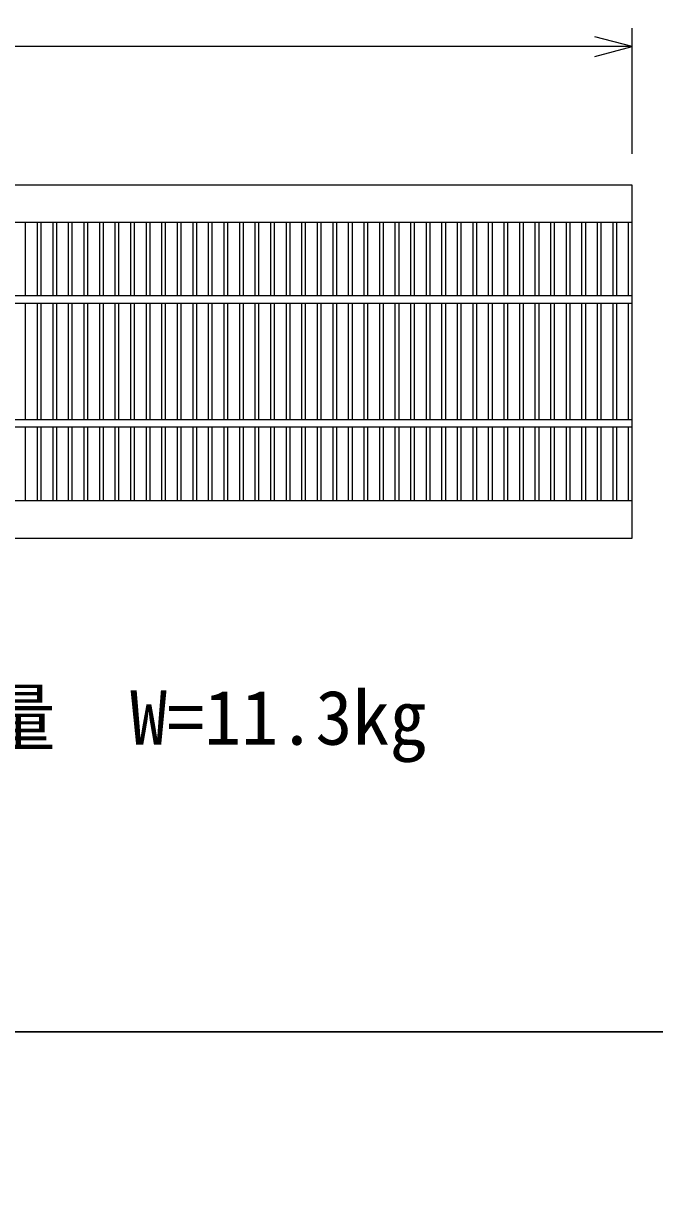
# Model space of a CAD drawing. Units: millimetres, scale not verified. Extents: x -25200 to 25200, y -8910 to 8910.
# Drawn here: x -6373 to -5863, y -1750 to -804 of the extents above; entities that cross this region are included whole.
import ezdxf
from ezdxf.enums import TextEntityAlignment as Align

# ---------------------------------------------------------------- set-up
doc = ezdxf.new("R2010")
doc.units = ezdxf.units.MM
doc.header["$LTSCALE"] = 30
for name, color, linetype, lineweight in [('0-0_DIM', 7, 'Continuous', 25), ('0-2_HATCH', 6, 'Continuous', 25), ('0-6_TXT', 7, 'Continuous', 25)]:
    doc.layers.add(name, color=color, linetype=linetype, lineweight=lineweight)
doc.styles.add('ＭＳ ゴシック', font='')
doc.styles.get('ＭＳ ゴシック').set_extended_font_data('MS Gothic')

msp = doc.modelspace()

# ---------------------------------------------------------------- linework, layer by layer
at = {"layer": '0-0_DIM'}
for p, q in [((-5881.52, -909.78), (-5881.52, -808.19)), ((-5881.52, -823.19), (-6876.52, -823.19))]:
    msp.add_line(p, q, dxfattribs=at)
msp.add_lwpolyline([(-5911.52, -831.23), (-5881.52, -823.19), (-5911.52, -815.16)], dxfattribs=at)
at = {"layer": '0-2_HATCH'}
for p, q in [((-6876.52, -965.01), (-5881.52, -965.01)), ((-6371.24, -965.01), (-6371.24, -1024.51)), ((-6361.68, -965.01), (-6361.68, -1024.51)), ((-6358.68, -965.01), (-6358.68, -1024.51)), ((-6349.13, -965.01), (-6349.13, -1024.51)), ((-6346.13, -965.01), (-6346.13, -1024.51)), ((-6336.57, -965.01), (-6336.57, -1024.51)), ((-6333.57, -965.01), (-6333.57, -1024.51)), ((-6324.01, -965.01), (-6324.01, -1024.51)), ((-6321.01, -965.01), (-6321.01, -1024.51)), ((-6311.46, -965.01), (-6311.46, -1024.51)), ((-6308.46, -965.01), (-6308.46, -1024.51)), ((-6298.9, -965.01), (-6298.9, -1024.51)), ((-6295.9, -965.01), (-6295.9, -1024.51)), ((-6286.34, -965.01), (-6286.34, -1024.51)), ((-6283.34, -965.01), (-6283.34, -1024.51)), ((-6273.79, -965.01), (-6273.79, -1024.51)), ((-6270.79, -965.01), (-6270.79, -1024.51)), ((-6261.23, -965.01), (-6261.23, -1024.51)), ((-6258.23, -965.01), (-6258.23, -1024.51)), ((-6248.67, -965.01), (-6248.67, -1024.51)), ((-6245.67, -965.01), (-6245.67, -1024.51)), ((-6236.11, -965.01), (-6236.11, -1024.51)), ((-6233.11, -965.01), (-6233.11, -1024.51)), ((-6223.56, -965.01), (-6223.56, -1024.51)), ((-6220.56, -965.01), (-6220.56, -1024.51)), ((-6211, -965.01), (-6211, -1024.51)), ((-6208, -965.01), (-6208, -1024.51)), ((-6198.44, -965.01), (-6198.44, -1024.51)), ((-6195.44, -965.01), (-6195.44, -1024.51)), ((-6185.89, -965.01), (-6185.89, -1024.51)), ((-6182.89, -965.01), (-6182.89, -1024.51)), ((-6173.33, -965.01), (-6173.33, -1024.51)), ((-6170.33, -965.01), (-6170.33, -1024.51)), ((-6160.77, -965.01), (-6160.77, -1024.51)), ((-6157.77, -965.01), (-6157.77, -1024.51)), ((-6148.22, -965.01), (-6148.22, -1024.51)), ((-6145.22, -965.01), (-6145.22, -1024.51)), ((-6135.66, -965.01), (-6135.66, -1024.51)), ((-6132.66, -965.01), (-6132.66, -1024.51)), ((-6123.1, -965.01), (-6123.1, -1024.51)), ((-6120.1, -965.01), (-6120.1, -1024.51)), ((-6110.54, -965.01), (-6110.54, -1024.51)), ((-6107.54, -965.01), (-6107.54, -1024.51)), ((-6097.99, -965.01), (-6097.99, -1024.51)), ((-6094.99, -965.01), (-6094.99, -1024.51)), ((-6085.43, -965.01), (-6085.43, -1024.51)), ((-6082.43, -965.01), (-6082.43, -1024.51)), ((-6072.87, -965.01), (-6072.87, -1024.51)), ((-6069.87, -965.01), (-6069.87, -1024.51)), ((-6060.32, -965.01), (-6060.32, -1024.51)), ((-6057.32, -965.01), (-6057.32, -1024.51)), ((-6047.76, -965.01), (-6047.76, -1024.51)), ((-6044.76, -965.01), (-6044.76, -1024.51)), ((-6035.2, -965.01), (-6035.2, -1024.51)), ((-6032.2, -965.01), (-6032.2, -1024.51)), ((-6022.65, -965.01), (-6022.65, -1024.51)), ((-6019.65, -965.01), (-6019.65, -1024.51)), ((-6010.09, -965.01), (-6010.09, -1024.51)), ((-6007.09, -965.01), (-6007.09, -1024.51)), ((-5997.53, -965.01), (-5997.53, -1024.51)), ((-5994.53, -965.01), (-5994.53, -1024.51)), ((-5984.98, -965.01), (-5984.98, -1024.51)), ((-5981.98, -965.01), (-5981.98, -1024.51)), ((-5972.42, -965.01), (-5972.42, -1024.51)), ((-5969.42, -965.01), (-5969.42, -1024.51)), ((-5959.86, -965.01), (-5959.86, -1024.51)), ((-5956.86, -965.01), (-5956.86, -1024.51)), ((-5947.3, -965.01), (-5947.3, -1024.51)), ((-5944.3, -965.01), (-5944.3, -1024.51)), ((-5934.75, -965.01), (-5934.75, -1024.51)), ((-5931.75, -965.01), (-5931.75, -1024.51)), ((-5922.19, -965.01), (-5922.19, -1024.51)), ((-5919.19, -965.01), (-5919.19, -1024.51)), ((-5909.63, -965.01), (-5909.63, -1024.51)), ((-5906.63, -965.01), (-5906.63, -1024.51)), ((-5897.08, -965.01), (-5897.08, -1024.51)), ((-5894.08, -965.01), (-5894.08, -1024.51)), ((-5884.52, -965.01), (-5884.52, -1024.51)), ((-5881.52, -1024.51), (-6876.52, -1024.51)), ((-5881.52, -1030.51), (-6876.52, -1030.51)), ((-6371.24, -1030.51), (-6371.24, -1124.51)), ((-6361.68, -1030.51), (-6361.68, -1124.51)), ((-6358.68, -1030.51), (-6358.68, -1124.51)), ((-6349.13, -1030.51), (-6349.13, -1124.51)), ((-6346.13, -1030.51), (-6346.13, -1124.51)), ((-6336.57, -1030.51), (-6336.57, -1124.51)), ((-6333.57, -1030.51), (-6333.57, -1124.51)), ((-6324.01, -1030.51), (-6324.01, -1124.51)), ((-6321.01, -1030.51), (-6321.01, -1124.51)), ((-6311.46, -1030.51), (-6311.46, -1124.51)), ((-6308.46, -1030.51), (-6308.46, -1124.51)), ((-6298.9, -1030.51), (-6298.9, -1124.51)), ((-6295.9, -1030.51), (-6295.9, -1124.51)), ((-6286.34, -1030.51), (-6286.34, -1124.51)), ((-6283.34, -1030.51), (-6283.34, -1124.51)), ((-6273.79, -1030.51), (-6273.79, -1124.51)), ((-6270.79, -1030.51), (-6270.79, -1124.51)), ((-6261.23, -1030.51), (-6261.23, -1124.51)), ((-6258.23, -1030.51), (-6258.23, -1124.51)), ((-6248.67, -1030.51), (-6248.67, -1124.51)), ((-6245.67, -1030.51), (-6245.67, -1124.51)), ((-6236.11, -1030.51), (-6236.11, -1124.51)), ((-6233.11, -1030.51), (-6233.11, -1124.51)), ((-6223.56, -1030.51), (-6223.56, -1124.51)), ((-6220.56, -1030.51), (-6220.56, -1124.51)), ((-6211, -1030.51), (-6211, -1124.51)), ((-6208, -1030.51), (-6208, -1124.51)), ((-6198.44, -1030.51), (-6198.44, -1124.51)), ((-6195.44, -1030.51), (-6195.44, -1124.51)), ((-6185.89, -1030.51), (-6185.89, -1124.51)), ((-6182.89, -1030.51), (-6182.89, -1124.51)), ((-6173.33, -1030.51), (-6173.33, -1124.51)), ((-6170.33, -1030.51), (-6170.33, -1124.51)), ((-6160.77, -1030.51), (-6160.77, -1124.51)), ((-6157.77, -1030.51), (-6157.77, -1124.51)), ((-6148.22, -1030.51), (-6148.22, -1124.51)), ((-6145.22, -1030.51), (-6145.22, -1124.51)), ((-6135.66, -1030.51), (-6135.66, -1124.51)), ((-6132.66, -1030.51), (-6132.66, -1124.51)), ((-6123.1, -1030.51), (-6123.1, -1124.51)), ((-6120.1, -1030.51), (-6120.1, -1124.51)), ((-6110.54, -1030.51), (-6110.54, -1124.51)), ((-6107.54, -1030.51), (-6107.54, -1124.51)), ((-6097.99, -1030.51), (-6097.99, -1124.51)), ((-6094.99, -1030.51), (-6094.99, -1124.51)), ((-6085.43, -1030.51), (-6085.43, -1124.51)), ((-6082.43, -1030.51), (-6082.43, -1124.51)), ((-6072.87, -1030.51), (-6072.87, -1124.51)), ((-6069.87, -1030.51), (-6069.87, -1124.51)), ((-6060.32, -1030.51), (-6060.32, -1124.51)), ((-6057.32, -1030.51), (-6057.32, -1124.51)), ((-6047.76, -1030.51), (-6047.76, -1124.51)), ((-6044.76, -1030.51), (-6044.76, -1124.51)), ((-6035.2, -1030.51), (-6035.2, -1124.51)), ((-6032.2, -1030.51), (-6032.2, -1124.51)), ((-6022.65, -1030.51), (-6022.65, -1124.51)), ((-6019.65, -1030.51), (-6019.65, -1124.51)), ((-6010.09, -1030.51), (-6010.09, -1124.51)), ((-6007.09, -1030.51), (-6007.09, -1124.51)), ((-5997.53, -1030.51), (-5997.53, -1124.51)), ((-5994.53, -1030.51), (-5994.53, -1124.51)), ((-5984.98, -1030.51), (-5984.98, -1124.51)), ((-5981.98, -1030.51), (-5981.98, -1124.51)), ((-5972.42, -1030.51), (-5972.42, -1124.51)), ((-5969.42, -1030.51), (-5969.42, -1124.51)), ((-5959.86, -1030.51), (-5959.86, -1124.51)), ((-5956.86, -1030.51), (-5956.86, -1124.51)), ((-5947.3, -1030.51), (-5947.3, -1124.51)), ((-5944.3, -1030.51), (-5944.3, -1124.51)), ((-5934.75, -1030.51), (-5934.75, -1124.51)), ((-5931.75, -1030.51), (-5931.75, -1124.51)), ((-5922.19, -1030.51), (-5922.19, -1124.51)), ((-5919.19, -1030.51), (-5919.19, -1124.51)), ((-5909.63, -1030.51), (-5909.63, -1124.51)), ((-5906.63, -1030.51), (-5906.63, -1124.51)), ((-5897.08, -1030.51), (-5897.08, -1124.51)), ((-5894.08, -1030.51), (-5894.08, -1124.51)), ((-5884.52, -1030.51), (-5884.52, -1124.51)), ((-5881.52, -1124.51), (-6876.52, -1124.51)), ((-5881.52, -1130.51), (-6876.52, -1130.51)), ((-6371.24, -1130.51), (-6371.24, -1190.01)), ((-6361.68, -1130.51), (-6361.68, -1190.01)), ((-6358.68, -1130.51), (-6358.68, -1190.01)), ((-6349.13, -1130.51), (-6349.13, -1190.01)), ((-6346.13, -1130.51), (-6346.13, -1190.01)), ((-6336.57, -1130.51), (-6336.57, -1190.01)), ((-6333.57, -1130.51), (-6333.57, -1190.01)), ((-6324.01, -1130.51), (-6324.01, -1190.01)), ((-6321.01, -1130.51), (-6321.01, -1190.01)), ((-6311.46, -1130.51), (-6311.46, -1190.01)), ((-6308.46, -1130.51), (-6308.46, -1190.01)), ((-6298.9, -1130.51), (-6298.9, -1190.01)), ((-6295.9, -1130.51), (-6295.9, -1190.01)), ((-6286.34, -1130.51), (-6286.34, -1190.01)), ((-6283.34, -1130.51), (-6283.34, -1190.01)), ((-6273.79, -1130.51), (-6273.79, -1190.01)), ((-6270.79, -1130.51), (-6270.79, -1190.01)), ((-6261.23, -1130.51), (-6261.23, -1190.01)), ((-6258.23, -1130.51), (-6258.23, -1190.01)), ((-6248.67, -1130.51), (-6248.67, -1190.01)), ((-6245.67, -1130.51), (-6245.67, -1190.01)), ((-6236.11, -1130.51), (-6236.11, -1190.01)), ((-6233.11, -1130.51), (-6233.11, -1190.01)), ((-6223.56, -1130.51), (-6223.56, -1190.01)), ((-6220.56, -1130.51), (-6220.56, -1190.01)), ((-6211, -1130.51), (-6211, -1190.01)), ((-6208, -1130.51), (-6208, -1190.01)), ((-6198.44, -1130.51), (-6198.44, -1190.01)), ((-6195.44, -1130.51), (-6195.44, -1190.01)), ((-6185.89, -1130.51), (-6185.89, -1190.01)), ((-6182.89, -1130.51), (-6182.89, -1190.01)), ((-6173.33, -1130.51), (-6173.33, -1190.01)), ((-6170.33, -1130.51), (-6170.33, -1190.01)), ((-6160.77, -1130.51), (-6160.77, -1190.01)), ((-6157.77, -1130.51), (-6157.77, -1190.01)), ((-6148.22, -1130.51), (-6148.22, -1190.01)), ((-6145.22, -1130.51), (-6145.22, -1190.01)), ((-6135.66, -1130.51), (-6135.66, -1190.01)), ((-6132.66, -1130.51), (-6132.66, -1190.01)), ((-6123.1, -1130.51), (-6123.1, -1190.01)), ((-6120.1, -1130.51), (-6120.1, -1190.01)), ((-6110.54, -1130.51), (-6110.54, -1190.01)), ((-6107.54, -1130.51), (-6107.54, -1190.01)), ((-6097.99, -1130.51), (-6097.99, -1190.01)), ((-6094.99, -1130.51), (-6094.99, -1190.01)), ((-6085.43, -1130.51), (-6085.43, -1190.01)), ((-6082.43, -1130.51), (-6082.43, -1190.01)), ((-6072.87, -1130.51), (-6072.87, -1190.01)), ((-6069.87, -1130.51), (-6069.87, -1190.01)), ((-6060.32, -1130.51), (-6060.32, -1190.01)), ((-6057.32, -1130.51), (-6057.32, -1190.01)), ((-6047.76, -1130.51), (-6047.76, -1190.01)), ((-6044.76, -1130.51), (-6044.76, -1190.01)), ((-6035.2, -1130.51), (-6035.2, -1190.01)), ((-6032.2, -1130.51), (-6032.2, -1190.01)), ((-6022.65, -1130.51), (-6022.65, -1190.01)), ((-6019.65, -1130.51), (-6019.65, -1190.01)), ((-6010.09, -1130.51), (-6010.09, -1190.01)), ((-6007.09, -1130.51), (-6007.09, -1190.01)), ((-5997.53, -1130.51), (-5997.53, -1190.01)), ((-5994.53, -1130.51), (-5994.53, -1190.01)), ((-5984.98, -1130.51), (-5984.98, -1190.01)), ((-5981.98, -1130.51), (-5981.98, -1190.01)), ((-5972.42, -1130.51), (-5972.42, -1190.01)), ((-5969.42, -1130.51), (-5969.42, -1190.01)), ((-5959.86, -1130.51), (-5959.86, -1190.01)), ((-5956.86, -1130.51), (-5956.86, -1190.01)), ((-5947.3, -1130.51), (-5947.3, -1190.01)), ((-5944.3, -1130.51), (-5944.3, -1190.01)), ((-5934.75, -1130.51), (-5934.75, -1190.01)), ((-5931.75, -1130.51), (-5931.75, -1190.01)), ((-5922.19, -1130.51), (-5922.19, -1190.01)), ((-5919.19, -1130.51), (-5919.19, -1190.01)), ((-5909.63, -1130.51), (-5909.63, -1190.01)), ((-5906.63, -1130.51), (-5906.63, -1190.01)), ((-5897.08, -1130.51), (-5897.08, -1190.01)), ((-5894.08, -1130.51), (-5894.08, -1190.01)), ((-5884.52, -1130.51), (-5884.52, -1190.01)), ((-5881.52, -1190.01), (-6876.52, -1190.01))]:
    msp.add_line(p, q, dxfattribs=at)
msp.add_lwpolyline([(-6876.52, -935.01), (-6876.52, -1220.01), (-5881.52, -1220.01), (-5881.52, -935.01)], close=True, dxfattribs=at)
at = {"layer": '0-6_TXT'}
for points in [[(-7216.68, -1618.68), (-5116.68, -1618.68), (-5116.68, 1611.24), (-7216.68, 1611.24)], [(-9316.68, -1778.68), (-5116.68, -1778.68), (-5116.68, -1618.68), (-9316.68, -1618.68)]]:
    msp.add_lwpolyline(points, close=True, dxfattribs=at)

# ---------------------------------------------------------------- texts
at = {"layer": '0-0_DIM', "style": 'ＭＳ ゴシック'}
msp.add_text('参考重量\u3000W=11.3kg', height=43.99, dxfattribs=at).set_placement((-6586.68, -1400.01), align=Align.BOTTOM_LEFT)

doc.saveas('drawing.dxf')
